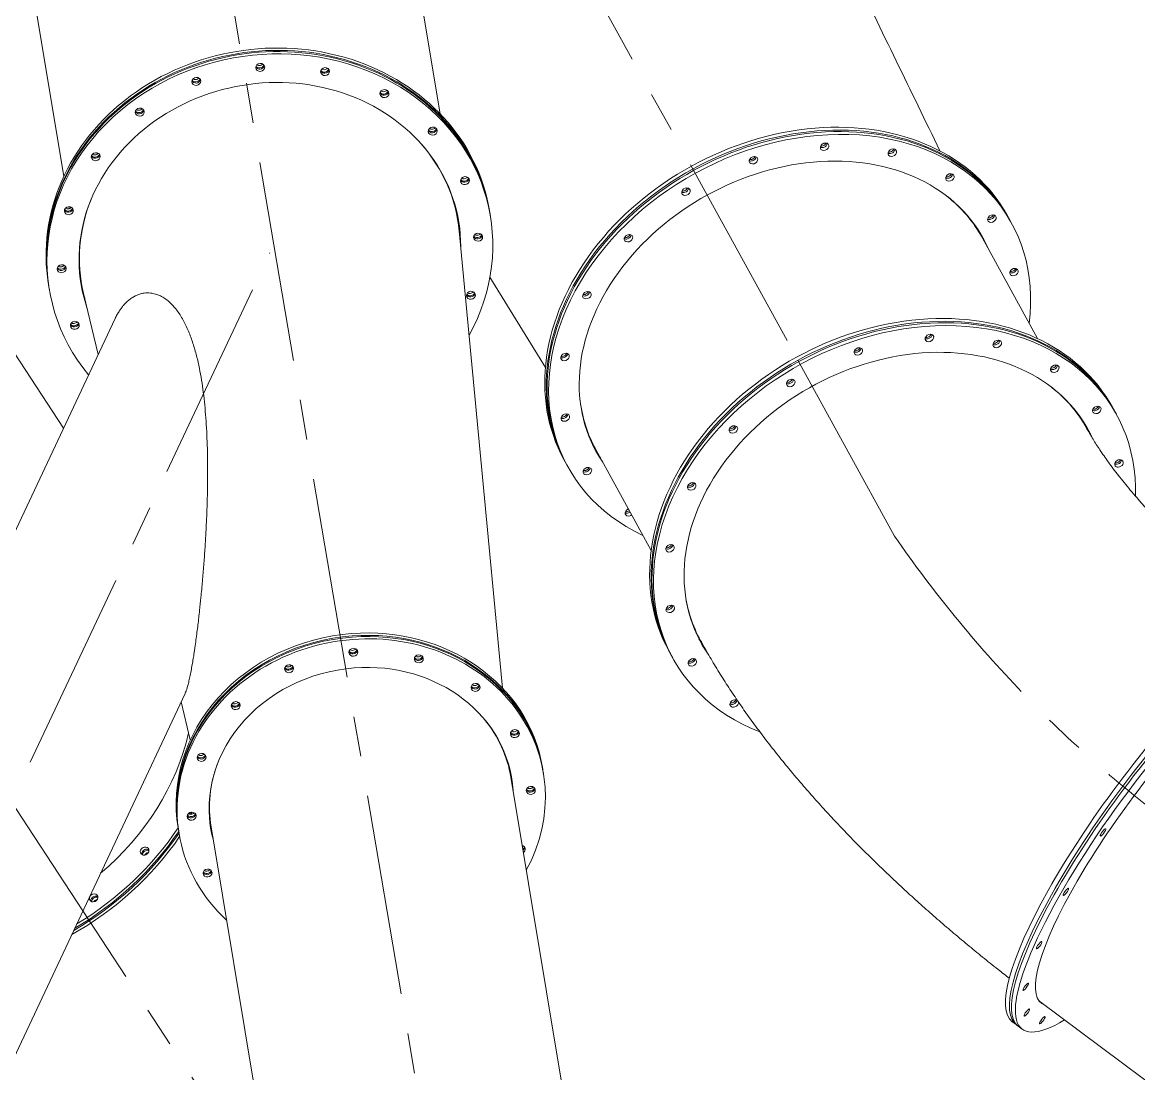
# Model space of a CAD drawing. Header units: inches. Extents: x -350577 to -266477, y -437959 to -377535.
# Drawn here: x -308940 to -307202, y -391383 to -389746 of the extents above; entities that cross this region are included whole.
import ezdxf

# ---------------------------------------------------------------- set-up
doc = ezdxf.new("R2010")
doc.units = ezdxf.units.IN
doc.header["$MEASUREMENT"] = 0
doc.linetypes.add('CENTER', pattern=[2, 1.25, -0.25, 0.25, -0.25])
doc.layers.add('CENTER       (itatec)', color=4, linetype='CENTER', lineweight=9)
doc.layers.add('ORGINAL (itatec)', color=3, linetype='Continuous', lineweight=9)

msp = doc.modelspace()

# ---------------------------------------------------------------- linework, layer by layer
at = {"layer": 'CENTER       (itatec)', "ltscale": 250}
for points in [[(-299529.3, -398923.5), (-299529.3, -397119.5, 0.237832), (-299867.8, -396448), (-307146.9, -390997.8, -0.081161), (-307581.7, -390545.9), (-307748.7, -390241.5), (-309962.5, -386224.2, 0.206383), (-310679.8, -385667.4), (-312381.5, -384966.5), (-313671.4, -384420.8), (-314320.2, -384184.7), (-315273.1, -383832.1, 0.089572), (-316057.1, -383693), (-318157.1, -383693)], [(-304979.7, -397738.8), (-304979.7, -396671.6, 0.173563), (-305126.8, -396260.4), (-307539.7, -393491.5, -0.071776), (-307615, -393374.9), (-308231, -392068.1), (-309404, -390275.3, -0.100144), (-309725.5, -389470), (-310519.6, -386675.4), (-310739.3, -385902.4, 0.252098), (-311567.9, -385049.3), (-313670.7, -384418.7)], [(-306429.3, -394816.5), (-306429.3, -394054, 0.167061), (-306577.4, -393623.1, 0.397737), (-306857.2, -393580.4), (-308163.3, -391922, -0.062572), (-308266.2, -391751.2), (-308870, -388198)], [(-309629.3, -393916.5), (-309629.3, -392712.9, -0.068109), (-309566.6, -392254.7), (-308554.2, -390105.2)]]:
    msp.add_lwpolyline(points, format="xyb", dxfattribs=at)
at = {"layer": 'ORGINAL (itatec)', "extrusion": (0, 1, 0)}
for p, q in [((-308875.1, -389986), (-309114.7, -388543.1)), ((-308289.1, -389888.7), (-308421.1, -389093.5)), ((-308866.7, -390036.2), (-308867.3, -390033.1)), ((-308262.4, -390049.3), (-308264.8, -390035.2)), ((-308211.8, -390042.7), (-308212.4, -390039.1)), ((-308210.9, -390048.2), (-308211.5, -390044.6)), ((-307403.2, -390052), (-307405.7, -390047.6)), ((-307399.6, -390058.7), (-307402, -390054.2)), ((-308259.5, -390065.5), (-308260.1, -390064.5)), ((-308192.1, -390782.5), (-308259.4, -390071)), ((-307359.2, -390238.3), (-307445.5, -390081.1)), ((-308848.4, -390146.6), (-308850.8, -390132.5)), ((-308125.3, -390283.4), (-308211.7, -390143.1)), ((-308898.4, -390156.7), (-308899, -390153.1)), ((-308897.5, -390162.2), (-308898.1, -390158.6)), ((-308821.5, -390263.3), (-308844.3, -390168.1)), ((-309667.7, -392062), (-308795.1, -390207.3)), ((-308875.5, -390378.1), (-308983, -390213.8)), ((-307239.9, -390349.7), (-307242.3, -390345.2)), ((-307236.2, -390356.3), (-307238.7, -390351.9)), ((-307285.8, -390372.1), (-307290.7, -390363.1)), ((-308048, -390409), (-308053.2, -390400.6)), ((-307960.6, -390568.3), (-308047, -390410.9)), ((-308094.1, -390431.1), (-308096.5, -390426.6)), ((-308090.4, -390437.8), (-308092.9, -390433.3)), ((-307887.3, -390701.9), (-307892.1, -390693.1)), ((-307930.7, -390728.8), (-307933.2, -390724.3)), ((-307927.1, -390735.4), (-307929.5, -390731)), ((-309353.7, -392209.8), (-308686.1, -390790.6)), ((-308678.1, -390863.2), (-308692.3, -390803.8)), ((-308178.8, -390922.2), (-308179.8, -390912.3)), ((-308129.9, -390905.5), (-308129.3, -390909.2)), ((-308129, -390911), (-308128.4, -390914.7)), ((-308077.9, -391530.3), (-308179, -390921.1)), ((-308645.4, -390999.6), (-308647.7, -390990)), ((-308544.5, -391607.8), (-308645.6, -390998.6)), ((-308697.1, -390999.7), (-308696.5, -391003.4)), ((-308696.2, -391005.2), (-308695.6, -391008.8)), ((-306329.6, -392037.7), (-307355.6, -391270)), ((-307392.3, -391306.2), (-307398.5, -391301.6)), ((-307382.9, -391313.2), (-307389.1, -391308.6))]:
    msp.add_line(p, q, dxfattribs=at)
at = {"layer": 'ORGINAL (itatec)', "extrusion": (0, 0, -1)}
for centre, major_axis, ratio, start_param, end_param in [((-308554.2, -390105.2), (-343.3, -57), 0.887218, -0.474639, 3.752794), ((-308555.7, -390096.1), (-343.3, -57), 0.887218, 0, 3.141593), ((-308554.8, -390101.6), (-343.3, -57), 0.887218, 0, 3.141593), ((-308555.1, -390099.7), (-343.3, -57), 0.887218, -0.002988, 3.144581), ((-308569.2, -389816.4), (6.91, 1.15), 0.887218, -4.612352, 1.670833), ((-308570.1, -389811), (-6.91, -1.15), 0.887218, -1.470759, -0.46197), ((-308570.1, -389811), (-6.91, -1.15), 0.887218, -2.679622, -1.470759), ((-308468.3, -389822.9), (6.91, 1.15), 0.887218, -4.612352, 1.670833), ((-308668.7, -389838.2), (6.91, 1.15), 0.887218, -4.612352, 1.670833), ((-308669.6, -389832.7), (-6.91, -1.15), 0.887218, -2.679622, -1.470759), ((-308469.2, -389817.5), (-6.91, -1.15), 0.887218, -1.470759, -0.46197), ((-308469.2, -389817.5), (-6.91, -1.15), 0.887218, -2.679622, -1.470759), ((-308669.6, -389832.7), (-6.91, -1.15), 0.887218, -1.470759, -0.46197), ((-308375.8, -389857.1), (6.91, 1.15), 0.887218, -4.612352, 1.670833), ((-308376.7, -389851.7), (-6.91, -1.15), 0.887218, -1.470759, -0.46197), ((-308376.7, -389851.7), (-6.91, -1.15), 0.887218, -2.679622, -1.470759), ((-307751.1, -390237.1), (-345.4, -189.5), 0.773697, 0, 3.141593), ((-308756.9, -389886), (6.91, 1.15), 0.887218, -4.612352, 1.670833), ((-308757.8, -389880.6), (-6.91, -1.15), 0.887218, -1.470759, -0.46197), ((-308757.8, -389880.6), (-6.91, -1.15), 0.887218, -2.679622, -1.470759), ((-307747.4, -390243.8), (-345.4, -189.5), 0.773697, 0, 3.141593), ((-308300.7, -389915.6), (6.91, 1.15), 0.887218, -4.612352, 1.670833), ((-308301.6, -389910.1), (-6.91, -1.15), 0.887218, -1.470759, -0.46197), ((-308301.6, -389910.1), (-6.91, -1.15), 0.887218, -2.679622, -1.470759), ((-307745, -390248.2), (-345.4, -189.5), 0.773697, -0.51446, 3.656053), ((-307748.7, -390241.5), (-345.4, -189.5), 0.773697, -0.004157, 3.145749), ((-307690.6, -389939.9), (6.14, 3.37), 0.773697, -4.470753649189528, 1.812431657990058), ((-307694.3, -389933.2), (-6.14, -3.37), 0.773697, -1.329161, -0.778043), ((-307694.3, -389933.2), (-6.14, -3.37), 0.773697, -2.363549, -1.329161), ((-308825.3, -389955.4), (6.91, 1.15), 0.887218, -4.612352, 1.670833), ((-308826.2, -389949.9), (-6.91, -1.15), 0.887218, -1.470759, -0.46197), ((-308826.2, -389949.9), (-6.91, -1.15), 0.887218, -2.679622, -1.470759), ((-307801.3, -389960.8), (6.14, 3.37), 0.773697, -4.47075364918952, 1.812431657990066), ((-307805, -389954.1), (-6.14, -3.37), 0.773697, -2.363549, -1.329161), ((-307585.2, -389949.1), (6.14, 3.37), 0.773697, -4.470753649189528, 1.812431657990058), ((-307588.9, -389942.5), (-6.14, -3.37), 0.773697, -1.329161, -0.778043), ((-307588.9, -389942.5), (-6.14, -3.37), 0.773697, -2.363549, -1.329161), ((-307805, -389954.1), (-6.14, -3.37), 0.773697, -1.329161, -0.778043), ((-308250.5, -389992.6), (6.91, 1.15), 0.887218, -4.612352, 1.670833), ((-308251.4, -389987.1), (-6.91, -1.15), 0.887218, -1.470759, -0.46197), ((-308251.4, -389987.1), (-6.91, -1.15), 0.887218, -2.679622, -1.470759), ((-307495.5, -389987.7), (6.14, 3.37), 0.773697, -4.470753649189528, 1.812431657990058), ((-307499.2, -389981), (-6.14, -3.37), 0.773697, -1.329161, -0.778043), ((-307499.2, -389981), (-6.14, -3.37), 0.773697, -2.363549, -1.329161), ((-307906.5, -390009.8), (6.14, 3.37), 0.773697, -4.47075364918952, 1.812431657990066), ((-307910.2, -390003.2), (-6.14, -3.37), 0.773697, -1.329161, -0.778043), ((-307910.2, -390003.2), (-6.14, -3.37), 0.773697, -2.363549, -1.329161), ((-307746.2, -390246), (300.8, 164.8), 0.773606, -0.316543, -0.000406), ((-309405.2, -390273.6), (365.7, 239.3), 0.853518, 0, 3.141593), ((-309401.8, -390278.8), (365.7, 239.3), 0.853518, 0, 3.141593), ((-308867.2, -390039.4), (6.91, 1.15), 0.887218, -4.612352, 1.670833), ((-308868.1, -390033.9), (-6.91, -1.15), 0.887218, -1.470759, -0.46197), ((-308868.1, -390033.9), (-6.91, -1.15), 0.887218, -2.679622, -1.470759), ((-307430.2, -390051.7), (6.14, 3.37), 0.773697, -4.470753649189528, 1.812431657990058), ((-307433.8, -390045), (-6.14, -3.37), 0.773697, -1.329161, -0.778043), ((-307433.8, -390045), (-6.14, -3.37), 0.773697, -2.363549, -1.329161), ((-308230, -390080.6), (6.91, 1.15), 0.887218, -4.612352, 1.670833), ((-308230.9, -390075.1), (-6.91, -1.15), 0.887218, -2.679622, -1.470759), ((-307995.9, -390082.2), (6.14, 3.37), 0.773697, -4.47075364918952, 1.812431657990066), ((-307999.5, -390075.6), (-6.14, -3.37), 0.773697, -2.363549, -1.329161), ((-307749.9, -390239.3), (300.8, 164.8), 0.773606, -0.058479, 0.01392), ((-307749.9, -390239.3), (300.8, 164.8), 0.773606, -0.058479, 0.01392), ((-308230.9, -390075.1), (-6.91, -1.15), 0.887218, -1.470759, -0.46197), ((-307999.5, -390075.6), (-6.14, -3.37), 0.773697, -1.329161, -0.778043), ((-308878.4, -390129.8), (6.91, 1.15), 0.887218, -4.612352, 1.670833), ((-308879.3, -390124.3), (-6.91, -1.15), 0.887218, -1.470759, -0.46197), ((-308879.3, -390124.3), (-6.91, -1.15), 0.887218, -2.679622, -1.470759), ((-307395.7, -390135), (6.14, 3.37), 0.773697, -4.470753649189528, 1.812431657990058), ((-307399.3, -390128.3), (-6.14, -3.37), 0.773697, -2.363549, -1.329161), ((-307399.3, -390128.3), (-6.14, -3.37), 0.773697, -1.329161, -0.778043), ((-308241.2, -390171.1), (6.91, 1.15), 0.887218, -4.612352, 1.670833), ((-308060.7, -390170.9), (6.14, 3.37), 0.773697, -4.470753649189524, 1.812431657990062), ((-308064.4, -390164.2), (-6.14, -3.37), 0.773697, -2.363549, -1.329161), ((-307587.8, -390534.8), (-345.4, -189.5), 0.773697, 0, 3.141593), ((-308242.1, -390165.6), (-6.91, -1.15), 0.887218, -1.470759, -0.46197), ((-308242.1, -390165.6), (-6.91, -1.15), 0.887218, -2.679622, -1.470759), ((-308064.4, -390164.2), (-6.14, -3.37), 0.773697, -1.329161, -0.778043), ((-307584.1, -390541.4), (-345.4, -189.5), 0.773697, 0, 3.141593), ((-308857.9, -390217.8), (6.91, 1.15), 0.887218, -4.612352, 1.670833), ((-308858.8, -390212.4), (-6.91, -1.15), 0.887218, -1.470759, -0.46197), ((-308858.8, -390212.4), (-6.91, -1.15), 0.887218, -2.679622, -1.470759), ((-307585.3, -390539.2), (-345.4, -189.5), 0.773697, -0.004157, 3.145749), ((-307581.7, -390545.9), (-345.4, -189.5), 0.773697, -0.575925, 3.567699), ((-307527.3, -390237.5), (6.14, 3.37), 0.773697, -4.470753649189528, 1.812431657990058), ((-307530.9, -390230.9), (-6.14, -3.37), 0.773697, -2.363549, -1.329161), ((-307638, -390258.5), (6.14, 3.37), 0.773697, -4.470753649189528, 1.812431657990058), ((-307530.9, -390230.9), (-6.14, -3.37), 0.773697, -1.329161, -0.778043), ((-307421.9, -390246.8), (6.14, 3.37), 0.773697, -4.470753649189528, 1.812431657990058), ((-307425.6, -390240.1), (-6.14, -3.37), 0.773697, -1.329161, -0.778043), ((-307425.6, -390240.1), (-6.14, -3.37), 0.773697, -2.363549, -1.329161), ((-308094.6, -390267.1), (6.14, 3.37), 0.773697, -4.470753649189524, 1.812431657990062), ((-308098.3, -390260.4), (-6.14, -3.37), 0.773697, -1.329161, -0.778043), ((-308098.3, -390260.4), (-6.14, -3.37), 0.773697, -2.363549, -1.329161), ((-307641.6, -390251.8), (-6.14, -3.37), 0.773697, -1.329161, -0.778043), ((-307641.6, -390251.8), (-6.14, -3.37), 0.773697, -2.363549, -1.329161), ((-307332.2, -390285.3), (6.14, 3.37), 0.773697, -4.470753649189528, 1.812431657990058), ((-307335.8, -390278.7), (-6.14, -3.37), 0.773697, -1.329161, -0.778043), ((-307335.8, -390278.7), (-6.14, -3.37), 0.773697, -2.363549, -1.329161), ((-307743.2, -390307.5), (6.14, 3.37), 0.773697, -4.470753649189528, 1.812431657990058), ((-307746.8, -390300.8), (-6.14, -3.37), 0.773697, -2.363549, -1.329161), ((-307746.8, -390300.8), (-6.14, -3.37), 0.773697, -1.329161, -0.778043), ((-307582.9, -390543.7), (300.8, 164.8), 0.773606, -0.316543, -0.00051), ((-307746.2, -390246), (-300.8, -164.8), 0.773606, -0.000406, 0.297793), ((-308094.3, -390361.4), (6.14, 3.37), 0.773697, -4.470753649189524, 1.812431657990062), ((-308098, -390354.8), (-6.14, -3.37), 0.773697, -2.363549, -1.329161), ((-307266.8, -390349.4), (6.14, 3.37), 0.773697, -4.470753649189528, 1.812431657990058), ((-307270.5, -390342.7), (-6.14, -3.37), 0.773697, -1.329161, -0.778043), ((-307270.5, -390342.7), (-6.14, -3.37), 0.773697, -2.363549, -1.329161), ((-308098, -390354.8), (-6.14, -3.37), 0.773697, -1.329161, -0.778043), ((-307832.5, -390379.9), (6.14, 3.37), 0.773697, -4.47075364918952, 1.812431657990066), ((-307586.5, -390537), (300.8, 164.8), 0.773606, -0.058479, 0.01392), ((-307749.9, -390239.3), (-300.8, -164.8), 0.773606, -0.014733, 0.056302), ((-307749.9, -390239.3), (-300.8, -164.8), 0.773606, -0.014733, 0.056302), ((-307836.2, -390373.2), (-6.14, -3.37), 0.773697, -1.329161, -0.778043), ((-307836.2, -390373.2), (-6.14, -3.37), 0.773697, -2.363549, -1.329161), ((-308059.8, -390444.7), (6.14, 3.37), 0.773697, -4.470753649189524, 1.812431657990062), ((-308063.5, -390438.1), (-6.14, -3.37), 0.773697, -2.363549, -1.329161), ((-307232.3, -390432.7), (6.14, 3.37), 0.773697, -4.470753649189512, 1.812431657990074), ((-307236, -390426), (-6.14, -3.37), 0.773697, -1.329161, -0.778043), ((-307236, -390426), (-6.14, -3.37), 0.773697, -2.363549, -1.329161), ((-308063.5, -390438.1), (-6.14, -3.37), 0.773697, -1.329161, -0.778043), ((-307897.4, -390468.5), (6.14, 3.37), 0.773697, -4.47075364918952, 1.812431657990066), ((-307901, -390461.9), (-6.14, -3.37), 0.773697, -1.329161, -0.778043), ((-307901, -390461.9), (-6.14, -3.37), 0.773697, -2.363549, -1.329161), ((-307994.5, -390508.8), (-6.14, -3.37), 0.773697, -1.329161, 1.7243), ((-307998.2, -390502.1), (-6.14, -3.37), 0.773697, -1.329161, -0.778043), ((-307998.2, -390502.1), (-6.14, -3.37), 0.773697, -1.7243, -1.329161), ((-307994.5, -390508.8), (-6.14, -3.37), 0.773697, -1.7243, -1.329161), ((-307931.3, -390564.8), (6.14, 3.37), 0.773697, -4.47075364918952, 1.812431657990066), ((-307934.9, -390558.1), (-6.14, -3.37), 0.773697, -1.329161, -0.778043), ((-307934.9, -390558.1), (-6.14, -3.37), 0.773697, -2.363549, -1.329161), ((-307582.9, -390543.7), (-300.8, -164.8), 0.773606, -0.000338, 0.297793), ((-307162.4, -390986.1), (-236, -315.5), 0.227353, 0, 3.141593), ((-307931, -390659.1), (6.14, 3.37), 0.773697, -4.470753649189517, 1.812431657990069), ((-307934.6, -390652.4), (-6.14, -3.37), 0.773697, -1.329161, -0.778043), ((-307934.6, -390652.4), (-6.14, -3.37), 0.773697, -2.363549, -1.329161), ((-307146.9, -390997.8), (-236, -315.5), 0.227353, -0.51446, 3.656053), ((-307156.2, -390990.8), (-236, -315.5), 0.227353, -0.021744, 3.163337), ((-307153.1, -390993.1), (-236, -315.5), 0.227353, 0, 3.141593), ((-307586.5, -390537), (-300.8, -164.8), 0.773606, -0.014733, 0.056302), ((-308424.2, -390726.6), (6.91, 1.15), 0.887218, -4.612352, 1.670833), ((-308425.1, -390721.2), (-6.91, -1.15), 0.887218, -1.470759, -0.46197), ((-308425.1, -390721.2), (-6.91, -1.15), 0.887218, -2.679622, -1.470759), ((-308322.3, -390736.9), (6.91, 1.15), 0.887218, -4.612352, 1.670833), ((-308323.2, -390731.4), (-6.91, -1.15), 0.887218, -1.470759, -0.46197), ((-308323.2, -390731.4), (-6.91, -1.15), 0.887218, -2.679622, -1.470759), ((-307896.5, -390742.4), (6.14, 3.37), 0.773697, -4.470753649189517, 1.812431657990069), ((-307900.1, -390735.7), (-6.14, -3.37), 0.773697, -2.363549, -1.329161), ((-308412, -390961.7), (-234.3, -38.9), 0.887218, -0.091799, 1.670833), ((-308524.3, -390752.2), (6.91, 1.15), 0.887218, -4.612352, 1.670833), ((-308525.2, -390746.7), (-6.91, -1.15), 0.887218, -1.470759, -0.46197), ((-308525.2, -390746.7), (-6.91, -1.15), 0.887218, -2.679622, -1.470759), ((-308412, -390961.7), (234.3, 38.9), 0.887218, -1.470759, 0.091799), ((-307900.1, -390735.7), (-6.14, -3.37), 0.773697, -1.329161, -0.778043), ((-308234, -390781.3), (6.91, 1.15), 0.887218, -4.612352, 1.670833), ((-308234.9, -390775.9), (-6.91, -1.15), 0.887218, -1.470759, -0.46197), ((-308234.9, -390775.9), (-6.91, -1.15), 0.887218, -2.679622, -1.470759), ((-308607.3, -390809.7), (6.91, 1.15), 0.887218, -4.612352, 1.670833), ((-308608.2, -390804.2), (-6.91, -1.15), 0.887218, -1.470759, -0.46197), ((-308608.2, -390804.2), (-6.91, -1.15), 0.887218, -2.679622, -1.470759), ((-307831.2, -390806.4), (-6.14, -3.37), 0.773697, -1.329161, 2.761064), ((-307834.8, -390799.8), (-6.14, -3.37), 0.773697, -1.329161, -0.778043), ((-307834.8, -390799.8), (-6.14, -3.37), 0.773697, -2.363549, -1.329161), ((-307831.2, -390806.4), (6.14, 3.37), 0.773697, 0.229612, 1.812432), ((-308412.3, -390959.8), (233.3, 38.7), 0.887218, -0.472613, 0), ((-309042.9, -390827.2), (-323.8, -211.9), 0.853518, -2.415586, -1.713722), ((-308172.8, -390853.3), (6.91, 1.15), 0.887218, -4.612352, 1.670833), ((-308173.7, -390847.8), (-6.91, -1.15), 0.887218, -1.470759, -0.46197), ((-308173.7, -390847.8), (-6.91, -1.15), 0.887218, -2.679622, -1.470759), ((-308660.5, -390890.3), (6.91, 1.15), 0.887218, -4.612352, 1.670833), ((-308661.4, -390884.8), (-6.91, -1.15), 0.887218, -1.470759, -0.46197), ((-308661.4, -390884.8), (-6.91, -1.15), 0.887218, -2.679622, -1.470759), ((-308413.2, -390954.5), (233.3, 38.7), 0.887218, -0.103039, 0.012983), ((-308412.3, -390959.8), (-233.3, -38.7), 0.887218, 0, 0.472613), ((-308413.5, -390952.6), (234.3, 38.9), 0.887218, 0.021896, 0.091799), ((-308412.9, -390956.3), (234.3, 38.9), 0.887218, 0.013137, 0.091799), ((-308412.6, -390958.1), (234.3, 38.9), 0.887218, 0.008758, 0.091799), ((-308148, -390941.7), (6.91, 1.15), 0.887218, -4.612352, 1.670833), ((-308148.9, -390936.3), (-6.91, -1.15), 0.887218, -1.470759, -0.46197), ((-308148.9, -390936.3), (-6.91, -1.15), 0.887218, -2.679622, -1.470759), ((-308676, -390981.8), (6.91, 1.15), 0.887218, -4.612352, 1.670833), ((-308676.9, -390976.3), (-6.91, -1.15), 0.887218, -1.470759, -0.46197), ((-309040.7, -390830.7), (-365.7, -239.3), 0.853518, -2.109537, -2.101579), ((-308676.9, -390976.3), (-6.91, -1.15), 0.887218, -2.679622, -1.470759), ((-308413.2, -390954.5), (-233.3, -38.7), 0.887218, -0.012983, 0.103039), ((-308413.5, -390952.6), (-234.3, -38.9), 0.887218, -0.091799, -0.021896), ((-308412.9, -390956.3), (-234.3, -38.9), 0.887218, -0.091799, -0.013137), ((-308412.6, -390958.1), (-234.3, -38.9), 0.887218, -0.091799, -0.008758), ((-307266.5, -391000), (4.19, 5.6), 0.227353, -2.387971, -1.134065), ((-309037.2, -390835.9), (-365.7, -239.3), 0.853518, -2.018746, -1.49127), ((-309040.7, -390830.7), (-365.7, -239.3), 0.853518, -2.027142, -1.512541), ((-307257.1, -391007), (4.19, 5.6), 0.227353, -4.597171605659655, 1.686013701519931), ((-308749.3, -391036), (-5.86, -3.83), 0.853518, -4.511329734452905, 1.771855572726682), ((-308163.5, -391033.2), (6.91, 1.15), 0.887218, -1.124104, 1.124104), ((-308164.4, -391027.8), (-6.91, -1.15), 0.887218, -2.679622, -2.017489), ((-308745.9, -391041.2), (5.86, 3.83), 0.853518, -2.590902, -1.369737), ((-308745.9, -391041.2), (5.86, 3.83), 0.853518, -1.369737, -0.55069), ((-308651.2, -391070.2), (6.91, 1.15), 0.887218, -4.612352, 1.670833), ((-308652.1, -391064.8), (-6.91, -1.15), 0.887218, -1.470759, -0.46197), ((-308652.1, -391064.8), (-6.91, -1.15), 0.887218, -2.679622, -1.470759), ((-308828.5, -391108.9), (-5.86, -3.83), 0.853518, -4.511329734452897, 1.771855572726689), ((-307315, -391099.7), (4.19, 5.6), 0.227353, -4.597171605659655, 1.686013701519931), ((-308825.1, -391114.1), (5.86, 3.83), 0.853518, -2.590902, -1.369737), ((-308825.1, -391114.1), (5.86, 3.83), 0.853518, -1.369737, -0.55069), ((-307356.5, -391182.5), (4.19, 5.6), 0.227353, -4.597171605659655, 1.686013701519931), ((-307377.4, -391247.2), (4.19, 5.6), 0.227353, -4.597171605659655, 1.686013701519931), ((-307150, -390995.4), (-205.6, -274.6), 0.227294, -0.000083, 0.030908), ((-307375.7, -391287.4), (4.19, 5.6), 0.227353, -4.597171605659655, 1.686013701519931), ((-307351.7, -391299.4), (4.19, 5.6), 0.227353, -4.597171605659655, 1.686013701519931)]:
    msp.add_ellipse(centre, major_axis=major_axis, ratio=ratio, start_param=start_param, end_param=end_param, dxfattribs=at)
at = {"layer": 'ORGINAL (itatec)'}
for centre, major_axis, ratio, start_param, end_param in [((-308569.8, -389812.8), (-6.91, -1.15), 0.887218, 0.301698, 1.470759), ((-308570.7, -389807.3), (6.91, 1.15), 0.887218, -2.304269, -1.670833), ((-308570.7, -389807.3), (6.91, 1.15), 0.887218, -1.670833, -0.837324), ((-308569.8, -389812.8), (6.91, 1.15), 0.887218, -1.670833, -0.301698), ((-308554.2, -390105.2), (294, 48.8), 0.887218, -0.149348, 3.290941), ((-308670.2, -389829), (6.91, 1.15), 0.887218, -2.304269, -1.670833), ((-308670.2, -389829), (6.91, 1.15), 0.887218, -1.670833, -0.837324), ((-308468.9, -389819.3), (-6.91, -1.15), 0.887218, 0.301698, 1.470759), ((-308469.8, -389813.8), (6.91, 1.15), 0.887218, -2.304269, -1.670833), ((-308469.8, -389813.8), (6.91, 1.15), 0.887218, -1.670833, -0.837324), ((-308468.9, -389819.3), (6.91, 1.15), 0.887218, -1.670833, -0.301698), ((-308669.3, -389834.5), (-6.91, -1.15), 0.887218, 0.301698, 1.470759), ((-308669.3, -389834.5), (6.91, 1.15), 0.887218, -1.670833, -0.301698), ((-308377.3, -389848), (6.91, 1.15), 0.887218, -1.670833, -0.837324), ((-308376.4, -389853.5), (-6.91, -1.15), 0.887218, 0.301698, 1.470759), ((-308377.3, -389848), (6.91, 1.15), 0.887218, -2.304269, -1.670833), ((-308376.4, -389853.5), (6.91, 1.15), 0.887218, -1.670833, -0.301698), ((-308757.5, -389882.4), (-6.91, -1.15), 0.887218, 0.301698, 1.470759), ((-308758.4, -389876.9), (6.91, 1.15), 0.887218, -2.304269, -1.670833), ((-308758.4, -389876.9), (6.91, 1.15), 0.887218, -1.670833, -0.837324), ((-308757.5, -389882.4), (6.91, 1.15), 0.887218, -1.670833, -0.301698), ((-308301.3, -389911.9), (-6.91, -1.15), 0.887218, 0.301698, 1.470759), ((-308302.2, -389906.5), (6.91, 1.15), 0.887218, -2.304269, -1.670833), ((-308302.2, -389906.5), (6.91, 1.15), 0.887218, -1.670833, -0.837324), ((-308301.3, -389911.9), (6.91, 1.15), 0.887218, -1.670833, -0.301698), ((-308554.5, -390103.4), (293, 48.6), 0.887218, -0.062258, 0.498466), ((-307693.1, -389935.4), (6.14, 3.37), 0.773697, -1.812432, -0.486941), ((-308825.9, -389951.7), (-6.91, -1.15), 0.887218, 0.301698, 1.470759), ((-308826.8, -389946.3), (6.91, 1.15), 0.887218, -2.304269, -1.670833), ((-308826.8, -389946.3), (6.91, 1.15), 0.887218, -1.670833, -0.837324), ((-308825.9, -389951.7), (6.91, 1.15), 0.887218, -1.670833, -0.301698), ((-307745, -390248.2), (301.6, 165.5), 0.773697, -0.076268, 3.217861), ((-307803.8, -389956.3), (6.14, 3.37), 0.773697, -1.812432, -0.486941), ((-307693.1, -389935.4), (6.14, 3.37), 0.773697, -2.654652, -1.812432), ((-307587.7, -389944.7), (6.14, 3.37), 0.773697, -2.654652, -1.812432), ((-307587.7, -389944.7), (6.14, 3.37), 0.773697, -1.812432, -0.486941), ((-307803.8, -389956.3), (6.14, 3.37), 0.773697, -2.654652, -1.812432), ((-308252, -389983.5), (6.91, 1.15), 0.887218, -2.304269, -1.670833), ((-308252, -389983.5), (6.91, 1.15), 0.887218, -1.670833, -0.837324), ((-308251.1, -389988.9), (6.91, 1.15), 0.887218, -1.670833, -0.301698), ((-307497.9, -389983.2), (6.14, 3.37), 0.773697, -2.654652, -1.812432), ((-307497.9, -389983.2), (6.14, 3.37), 0.773697, -1.812432, -0.486941), ((-308251.1, -389988.9), (-6.91, -1.15), 0.887218, 0.301698, 1.470759), ((-307909, -390005.4), (6.14, 3.37), 0.773697, -1.812432, -0.486941), ((-308554.5, -390103.4), (-293, -48.6), 0.887218, -0.498466, 0.062258), ((-308555.4, -390097.9), (293, 48.6), 0.887218, -0.010505, 0.10659), ((-307909, -390005.4), (6.14, 3.37), 0.773697, -2.654652, -1.812432), ((-308867.8, -390035.7), (-6.91, -1.15), 0.887218, 0.301698, 1.470759), ((-308868.7, -390030.3), (6.91, 1.15), 0.887218, -2.304269, -1.670833), ((-308868.7, -390030.3), (6.91, 1.15), 0.887218, -1.670833, -0.837324), ((-308867.8, -390035.7), (6.91, 1.15), 0.887218, -1.670833, -0.301698), ((-308555.7, -390096.1), (294, 48.8), 0.887218, -0.119162, -0.01745), ((-308555.1, -390099.7), (294, 48.8), 0.887218, -0.132801, -0.01047), ((-308554.8, -390101.6), (294, 48.8), 0.887218, -0.138715, -0.00698), ((-307432.6, -390047.3), (6.14, 3.37), 0.773697, -2.654652, -1.812432), ((-307432.6, -390047.3), (6.14, 3.37), 0.773697, -1.812432, -0.486941), ((-308231.5, -390071.5), (6.91, 1.15), 0.887218, -2.304269, -1.670833), ((-308231.5, -390071.5), (6.91, 1.15), 0.887218, -1.670833, -0.837324), ((-308230.6, -390077), (6.91, 1.15), 0.887218, -1.670833, -0.301698), ((-307998.3, -390077.8), (6.14, 3.37), 0.773697, -1.812432, -0.486941), ((-307751.1, -390237.1), (301.6, 165.5), 0.773697, -0.076268, -0.023807), ((-308230.6, -390077), (-6.91, -1.15), 0.887218, 0.301698, 1.470759), ((-307998.3, -390077.8), (6.14, 3.37), 0.773697, -2.654652, -1.812432), ((-307748.7, -390241.5), (301.6, 165.5), 0.773697, -0.076268, -0.014283), ((-307747.4, -390243.8), (301.6, 165.5), 0.773697, -0.076268, -0.009522), ((-308879, -390126.2), (-6.91, -1.15), 0.887218, 0.301698, 1.470759), ((-308880, -390120.7), (6.91, 1.15), 0.887218, -2.304269, -1.670833), ((-308880, -390120.7), (6.91, 1.15), 0.887218, -1.670833, -0.837324), ((-308879, -390126.2), (6.91, 1.15), 0.887218, -1.670833, -0.301698), ((-308555.4, -390097.9), (-293, -48.6), 0.887218, -0.10659, 0.010505), ((-307398.1, -390130.5), (6.14, 3.37), 0.773697, -1.812432, -0.486941), ((-307398.1, -390130.5), (6.14, 3.37), 0.773697, -2.654652, -1.812432), ((-308555.7, -390096.1), (-294, -48.8), 0.887218, 0.01745, 0.119162), ((-308555.1, -390099.7), (-294, -48.8), 0.887218, 0.01047, 0.132801), ((-308554.8, -390101.6), (-294, -48.8), 0.887218, 0.00698, 0.138715), ((-308241.8, -390167.4), (-6.91, -1.15), 0.887218, 0.301698, 1.470759), ((-308242.7, -390162), (6.91, 1.15), 0.887218, -2.304269, -1.670833), ((-308242.7, -390162), (6.91, 1.15), 0.887218, -1.670833, -0.837324), ((-308241.8, -390167.4), (6.91, 1.15), 0.887218, -1.670833, -0.301698), ((-308063.1, -390166.4), (6.14, 3.37), 0.773697, -2.654652, -1.812432), ((-308063.1, -390166.4), (6.14, 3.37), 0.773697, -1.812432, -0.486941), ((-308858.5, -390214.2), (-6.91, -1.15), 0.887218, 0.301698, 1.470759), ((-308859.4, -390208.7), (6.91, 1.15), 0.887218, -2.304269, -1.670833), ((-308859.4, -390208.7), (6.91, 1.15), 0.887218, -1.670833, -0.837324), ((-308858.5, -390214.2), (6.91, 1.15), 0.887218, -1.670833, -0.301698), ((-307529.7, -390233.1), (6.14, 3.37), 0.773697, -1.812432, -0.486941), ((-307581.7, -390545.9), (301.6, 165.5), 0.773697, -0.057482, 3.229296), ((-307529.7, -390233.1), (6.14, 3.37), 0.773697, -2.654652, -1.812432), ((-307424.3, -390242.4), (6.14, 3.37), 0.773697, -2.654652, -1.812432), ((-307424.3, -390242.4), (6.14, 3.37), 0.773697, -1.812432, -0.486941), ((-308097.1, -390262.6), (6.14, 3.37), 0.773697, -2.654652, -1.812432), ((-308097.1, -390262.6), (6.14, 3.37), 0.773697, -1.812432, -0.486941), ((-307640.4, -390254), (6.14, 3.37), 0.773697, -2.654652, -1.812432), ((-307640.4, -390254), (6.14, 3.37), 0.773697, -1.812432, -0.486941), ((-307334.6, -390280.9), (6.14, 3.37), 0.773697, -2.654652, -1.812432), ((-307334.6, -390280.9), (6.14, 3.37), 0.773697, -1.812432, -0.486941), ((-307745.6, -390303.1), (6.14, 3.37), 0.773697, -1.812432, -0.486941), ((-307745.6, -390303.1), (6.14, 3.37), 0.773697, -2.654652, -1.812432), ((-308096.8, -390357), (6.14, 3.37), 0.773697, -1.812432, -0.486941), ((-307269.3, -390344.9), (6.14, 3.37), 0.773697, -2.654652, -1.812432), ((-307269.3, -390344.9), (6.14, 3.37), 0.773697, -1.812432, -0.486941), ((-308096.8, -390357), (6.14, 3.37), 0.773697, -2.654652, -1.812432), ((-307835, -390375.5), (6.14, 3.37), 0.773697, -2.654652, -1.812432), ((-307835, -390375.5), (6.14, 3.37), 0.773697, -1.812432, -0.486941), ((-307587.8, -390534.8), (301.6, 165.5), 0.773697, -0.071784, -0.023807), ((-307585.3, -390539.2), (301.6, 165.5), 0.773697, -0.067045, -0.014283), ((-307584.1, -390541.4), (301.6, 165.5), 0.773697, -0.064174, -0.009522), ((-307751.1, -390237.1), (-301.6, -165.5), 0.773697, 0.023807, 0.076268), ((-307748.7, -390241.5), (-301.6, -165.5), 0.773697, 0.014283, 0.076268), ((-307747.4, -390243.8), (-301.6, -165.5), 0.773697, 0.009522, 0.076268), ((-308062.3, -390440.3), (6.14, 3.37), 0.773697, -1.812432, -0.486941), ((-307234.8, -390428.2), (6.14, 3.37), 0.773697, -2.654652, -1.812432), ((-307234.8, -390428.2), (6.14, 3.37), 0.773697, -1.812432, -0.486941), ((-308062.3, -390440.3), (6.14, 3.37), 0.773697, -2.654652, -1.812432), ((-307899.8, -390464.1), (6.14, 3.37), 0.773697, -2.654652, -1.812432), ((-307899.8, -390464.1), (6.14, 3.37), 0.773697, -1.812432, -0.486941), ((-307996.9, -390504.3), (6.14, 3.37), 0.773697, -2.654652, -1.812432), ((-307996.9, -390504.3), (6.14, 3.37), 0.773697, -1.812432, -1.417293), ((-307933.7, -390560.3), (6.14, 3.37), 0.773697, -1.812432, -0.486941), ((-307933.7, -390560.3), (6.14, 3.37), 0.773697, -2.654652, -1.812432), ((-307933.4, -390654.7), (6.14, 3.37), 0.773697, -2.654652, -1.812432), ((-307933.4, -390654.7), (6.14, 3.37), 0.773697, -1.812432, -0.486941), ((-308413.5, -390952.6), (283.6, 47.1), 0.887218, 0, 1.470759), ((-308413.5, -390952.6), (-283.6, -47.1), 0.887218, -1.670833, 0), ((-308412.9, -390956.3), (-283.6, -47.1), 0.887218, -1.670833, 0.003617), ((-308412.6, -390958.1), (-283.6, -47.1), 0.887218, -1.670833, 0), ((-308412.9, -390956.3), (283.6, 47.1), 0.887218, -0.003617, 1.470759), ((-308412.6, -390958.1), (283.6, 47.1), 0.887218, 0, 1.470759), ((-308412, -390961.7), (283.6, 47.1), 0.887218, -0.604813, 1.470759), ((-307146.9, -390997.8), (206.1, 275.4), 0.227353, -0.076269, 3.217861), ((-308412, -390961.7), (-283.6, -47.1), 0.887218, -1.670833, 0.604813), ((-308425.7, -390717.5), (6.91, 1.15), 0.887218, -1.670833, -0.837324), ((-307587.8, -390534.8), (-301.6, -165.5), 0.773697, 0.023807, 0.078367), ((-307585.3, -390539.2), (-301.6, -165.5), 0.773697, 0.014283, 0.081157), ((-307584.1, -390541.4), (-301.6, -165.5), 0.773697, 0.009522, 0.083022), ((-308424.8, -390723), (-6.91, -1.15), 0.887218, 0.301698, 1.470759), ((-308425.7, -390717.5), (6.91, 1.15), 0.887218, -2.304269, -1.670833), ((-308424.8, -390723), (6.91, 1.15), 0.887218, -1.670833, -0.301698), ((-308322.9, -390733.2), (-6.91, -1.15), 0.887218, 0.301698, 1.470759), ((-308323.8, -390727.8), (6.91, 1.15), 0.887218, -2.304269, -1.670833), ((-308323.8, -390727.8), (6.91, 1.15), 0.887218, -1.670833, -0.837324), ((-308322.9, -390733.2), (6.91, 1.15), 0.887218, -1.670833, -0.301698), ((-307898.9, -390737.9), (6.14, 3.37), 0.773697, -1.812432, -0.486941), ((-308524.9, -390748.5), (-6.91, -1.15), 0.887218, 0.301698, 1.470759), ((-308525.8, -390743.1), (6.91, 1.15), 0.887218, -2.304269, -1.670833), ((-308525.8, -390743.1), (6.91, 1.15), 0.887218, -1.670833, -0.837324), ((-308524.9, -390748.5), (6.91, 1.15), 0.887218, -1.670833, -0.301698), ((-307898.9, -390737.9), (6.14, 3.37), 0.773697, -2.654652, -1.812432), ((-308234.6, -390777.7), (-6.91, -1.15), 0.887218, 0.301698, 1.470759), ((-308235.5, -390772.2), (6.91, 1.15), 0.887218, -2.304269, -1.670833), ((-308235.5, -390772.2), (6.91, 1.15), 0.887218, -1.670833, -0.837324), ((-308234.6, -390777.7), (6.91, 1.15), 0.887218, -1.670833, -0.301698), ((-308608.8, -390800.6), (6.91, 1.15), 0.887218, -2.304269, -1.670833), ((-308608.8, -390800.6), (6.91, 1.15), 0.887218, -1.670833, -0.837324), ((-308607.9, -390806), (6.91, 1.15), 0.887218, -1.670833, -0.301698), ((-307833.6, -390802), (6.14, 3.37), 0.773697, -2.654652, -1.812432), ((-307833.6, -390802), (6.14, 3.37), 0.773697, -1.812432, -0.486941), ((-308607.9, -390806), (-6.91, -1.15), 0.887218, 0.301698, 1.470759), ((-308173.4, -390849.6), (-6.91, -1.15), 0.887218, 0.301698, 1.470759), ((-308174.3, -390844.2), (6.91, 1.15), 0.887218, -2.304269, -1.670833), ((-308174.3, -390844.2), (6.91, 1.15), 0.887218, -1.670833, -0.837324), ((-308173.4, -390849.6), (6.91, 1.15), 0.887218, -1.670833, -0.301698), ((-308661.1, -390886.6), (-6.91, -1.15), 0.887218, 0.301698, 1.470759), ((-308662.1, -390881.2), (6.91, 1.15), 0.887218, -2.304269, -1.670833), ((-308662.1, -390881.2), (6.91, 1.15), 0.887218, -1.670833, -0.837324), ((-308661.1, -390886.6), (6.91, 1.15), 0.887218, -1.670833, -0.301698), ((-308148.6, -390938.1), (-6.91, -1.15), 0.887218, 0.301698, 1.470759), ((-308149.6, -390932.6), (6.91, 1.15), 0.887218, -2.304269, -1.670833), ((-308149.6, -390932.6), (6.91, 1.15), 0.887218, -1.670833, -0.837324), ((-308148.6, -390938.1), (6.91, 1.15), 0.887218, -1.670833, -0.301698), ((-308676.6, -390978.1), (-6.91, -1.15), 0.887218, 0.301698, 1.470759), ((-308677.5, -390972.7), (6.91, 1.15), 0.887218, -2.304269, -1.670833), ((-309039.5, -390832.4), (365.7, 239.3), 0.853518, -1.035716, -1.02655), ((-308677.5, -390972.7), (6.91, 1.15), 0.887218, -1.670833, -0.837324), ((-308676.6, -390978.1), (6.91, 1.15), 0.887218, -1.670833, -0.301698), ((-309039.5, -390832.4), (365.7, 239.3), 0.853518, -1.636203, -1.117316), ((-309042.9, -390827.2), (365.7, 239.3), 0.853518, -1.614557, -1.108694), ((-308747, -391039.5), (-5.86, -3.83), 0.853518, -1.771856, -0.356344), ((-308747, -391039.5), (5.86, 3.83), 0.853518, 0.356344, 1.369737), ((-308165, -391024.1), (6.91, 1.15), 0.887218, -1.124104, -0.837324), ((-308164.1, -391029.6), (6.91, 1.15), 0.887218, -1.124104, -0.301698), ((-308743.6, -391044.7), (-5.86, -3.83), 0.853518, -1.771856, -1.059531), ((-308743.6, -391044.7), (-5.86, -3.83), 0.853518, -2.082061, -1.771856), ((-308652.7, -391061.1), (6.91, 1.15), 0.887218, -2.304269, -1.670833), ((-308652.7, -391061.1), (6.91, 1.15), 0.887218, -1.670833, -0.837324), ((-308651.8, -391066.6), (6.91, 1.15), 0.887218, -1.670833, -0.301698), ((-308651.8, -391066.6), (-6.91, -1.15), 0.887218, 0.301698, 1.470759), ((-308826.2, -391112.4), (-5.86, -3.83), 0.853518, -1.771856, -0.356344), ((-308822.8, -391117.6), (-5.86, -3.83), 0.853518, -1.771856, -1.059531), ((-308826.2, -391112.4), (5.86, 3.83), 0.853518, 0.356344, 1.369737), ((-308822.8, -391117.6), (-5.86, -3.83), 0.853518, -2.082061, -1.771856), ((-307156.2, -390990.8), (-206.1, -275.4), 0.227353, 0.074778, 0.078719), ((-307153.1, -390993.1), (-206.1, -275.4), 0.227353, 0.049826, 0.076269)]:
    msp.add_ellipse(centre, major_axis=major_axis, ratio=ratio, start_param=start_param, end_param=end_param, dxfattribs=at)
for points, knots in [([(-308462.1, -387987), (-308462, -387987.2), (-308461.9, -387987.4), (-308461.7, -387987.8), (-308461.6, -387988), (-308461.3, -387988.5), (-308461.2, -387988.8), (-308460.9, -387989.4), (-308460.7, -387989.7), (-308460.4, -387990.4), (-308460.2, -387990.8), (-308459.8, -387991.7), (-308459.6, -387992.2), (-308459, -387993.2), (-308458.8, -387993.8), (-308458.2, -387995), (-308457.8, -387995.7), (-308457.1, -387997.2), (-308456.7, -387998), (-308455.8, -387999.8), (-308455.4, -388000.8), (-308454.3, -388003), (-308453.8, -388004.1), (-308452.5, -388006.7), (-308451.8, -388008.1), (-308450.3, -388011.2), (-308449.5, -388012.9), (-308447.7, -388016.7), (-308446.7, -388018.7), (-308444.5, -388023.2), (-308443.3, -388025.6), (-308440.7, -388031), (-308439.3, -388033.9), (-308436.2, -388040.3), (-308434.5, -388043.8), (-308430.7, -388051.5), (-308428.7, -388055.8), (-308424.2, -388065), (-308421.7, -388070.1), (-308416.3, -388081.2), (-308413.4, -388087.3), (-308406.9, -388100.6), (-308403.4, -388107.9), (-308395.6, -388123.9), (-308391.4, -388132.6), (-308382.1, -388151.8), (-308377, -388162.3), (-308365.8, -388185.4), (-308359.7, -388198), (-308346.2, -388225.6), (-308338.9, -388240.7), (-308322.8, -388273.9), (-308314, -388292), (-308294.7, -388331.9), (-308284.1, -388353.6), (-308260.9, -388401.4), (-308248.3, -388427.5), (-308220.4, -388484.9), (-308205.2, -388516.2), (-308171.8, -388585), (-308153.6, -388622.6), (-308113.5, -388705.2), (-308091.6, -388750.2), (-308043.5, -388849.4), (-308017.2, -388903.5), (-307959.5, -389022.4), (-307928, -389087.3), (-307858.7, -389230.1), (-307820.9, -389308), (-307737.7, -389479.3), (-307692.4, -389572.7), (-307601.7, -389759.6), (-307556.4, -389852.9), (-307511, -389946.3)], [0, 0, 0, 0, 1, 1, 2.2, 2.2, 3.64, 3.64, 5.368, 5.368, 7.4416, 7.4416, 9.92992, 9.92992, 12.915904, 12.915904, 16.499085, 16.499085, 20.798902, 20.798902, 25.958682, 25.958682, 32.150419, 32.150419, 39.580502, 39.580502, 48.496603, 48.496603, 59.195923, 59.195923, 72.035108, 72.035108, 87.442129, 87.442129, 105.930555, 105.930555, 128.116666, 128.116666, 154.74, 154.74, 186.688, 186.688, 225.0256, 225.0256, 271.030719, 271.030719, 326.236863, 326.236863, 392.484236, 392.484236, 471.981083, 471.981083, 567.3773, 567.3773, 681.85276, 681.85276, 819.223312, 819.223312, 984.067974, 984.067974, 1181.881569, 1181.881569, 1419.257883, 1419.257883, 1704.109459, 1704.109459, 2045.931351, 2045.931351, 2456.117621, 2456.117621, 2948.341146, 2948.341146, 3440.203627, 3440.203627, 3440.203627, 3440.203627]), ([(-308795.1, -390207.3), (-308795.1, -390207.2), (-308795.1, -390207.2), (-308794.1, -390205.1), (-308793.1, -390203.1), (-308791, -390199.3), (-308789.9, -390197.5), (-308787.7, -390194.1), (-308786.6, -390192.5), (-308784.3, -390189.4), (-308783.2, -390188), (-308780.5, -390184.9), (-308778.8, -390183.1), (-308775.4, -390179.9), (-308773.7, -390178.4), (-308770.1, -390175.8), (-308768.3, -390174.6), (-308764.6, -390172.5), (-308762.8, -390171.6), (-308759.1, -390170), (-308757.3, -390169.4), (-308753.7, -390168.4), (-308751.9, -390168), (-308748.4, -390167.5), (-308746.7, -390167.4), (-308743.4, -390167.3), (-308741.8, -390167.4), (-308737.5, -390167.8), (-308734.9, -390168.4), (-308729.7, -390169.9), (-308727.2, -390170.9), (-308722.3, -390173.2), (-308719.9, -390174.6), (-308715.4, -390177.7), (-308713.2, -390179.4), (-308708.9, -390183.1), (-308706.9, -390185.1), (-308703, -390189.4), (-308701.1, -390191.7), (-308695.6, -390198.9), (-308692.3, -390204.1), (-308686.1, -390215.2), (-308683.4, -390221), (-308678.3, -390233.2), (-308676, -390239.5), (-308671.9, -390252.3), (-308670, -390258.8), (-308666.7, -390271.8), (-308665.2, -390278.4), (-308663.9, -390284.9)], [2001.073256, 2001.073256, 2001.073256, 2001.073256, 2001.210511, 2001.210511, 2009.397344, 2009.397344, 2017.584177, 2017.584177, 2025.771009, 2025.771009, 2033.957842, 2033.957842, 2045.517999, 2045.517999, 2057.078156, 2057.078156, 2068.638313, 2068.638313, 2080.198471, 2080.198471, 2091.758628, 2091.758628, 2103.318785, 2103.318785, 2114.878942, 2114.878942, 2126.439099, 2126.439099, 2146.907415, 2146.907415, 2167.375731, 2167.375731, 2187.844047, 2187.844047, 2208.312363, 2208.312363, 2228.780679, 2228.780679, 2249.248995, 2249.248995, 2290.185627, 2290.185627, 2331.122259, 2331.122259, 2372.058891, 2372.058891, 2412.995523, 2412.995523, 2453.932155, 2453.932155, 2453.932155, 2453.932155]), ([(-308663.9, -390284.9), (-308665.2, -390278.4), (-308666.7, -390271.8), (-308670, -390258.8), (-308671.9, -390252.3), (-308676, -390239.5), (-308678.3, -390233.2), (-308683.4, -390221), (-308686.1, -390215.2), (-308692.3, -390204.1), (-308695.6, -390198.9), (-308701.1, -390191.7), (-308703, -390189.4), (-308706.9, -390185.1), (-308708.9, -390183.1), (-308713.2, -390179.4), (-308715.4, -390177.7), (-308719.9, -390174.6), (-308722.3, -390173.2), (-308727.2, -390170.9), (-308729.7, -390169.9), (-308734.9, -390168.4), (-308737.5, -390167.8), (-308741.8, -390167.4), (-308743.4, -390167.3), (-308746.7, -390167.4), (-308748.4, -390167.5), (-308751.9, -390168), (-308753.7, -390168.4), (-308757.3, -390169.4), (-308759.1, -390170), (-308762.8, -390171.6), (-308764.6, -390172.5), (-308768.3, -390174.6), (-308770.1, -390175.8), (-308773.7, -390178.4), (-308775.4, -390179.9), (-308778.8, -390183.1), (-308780.5, -390184.9), (-308783.2, -390188), (-308784.3, -390189.4), (-308786.6, -390192.5), (-308787.7, -390194.1), (-308789.9, -390197.5), (-308791, -390199.3), (-308793.1, -390203.1), (-308794.1, -390205.1), (-308795.1, -390207.2), (-308795.1, -390207.2), (-308795.1, -390207.3)], [0, 0, 0, 0, 40.936632, 40.936632, 81.873264, 81.873264, 122.809896, 122.809896, 163.746528, 163.746528, 204.68316, 204.68316, 225.151476, 225.151476, 245.619792, 245.619792, 266.088108, 266.088108, 286.556425, 286.556425, 307.024741, 307.024741, 327.493057, 327.493057, 339.053214, 339.053214, 350.613371, 350.613371, 362.173528, 362.173528, 373.733685, 373.733685, 385.293842, 385.293842, 396.853999, 396.853999, 408.414156, 408.414156, 419.974313, 419.974313, 428.161146, 428.161146, 436.347979, 436.347979, 444.534812, 444.534812, 452.721644, 452.721644, 452.858899, 452.858899, 452.858899, 452.858899]), ([(-308663.9, -390284.9), (-308661.5, -390296.7), (-308659.5, -390309.1), (-308656.2, -390334.9), (-308654.9, -390348.2), (-308652.9, -390375.8), (-308652.2, -390390), (-308651.2, -390419), (-308651.1, -390433.8), (-308651.1, -390456.5), (-308651.2, -390464.1), (-308651.5, -390479.5), (-308651.6, -390487.2), (-308652.1, -390502.8), (-308652.4, -390510.6), (-308653.1, -390526.4), (-308653.5, -390534.4), (-308654.4, -390550.4), (-308654.9, -390558.4), (-308655.9, -390574.7), (-308656.5, -390582.8), (-308657.8, -390599.3), (-308658.5, -390607.6), (-308659.6, -390620.2), (-308659.9, -390624.4), (-308660.7, -390632.9), (-308661.2, -390637.2), (-308662.2, -390647.9), (-308662.9, -390654.7), (-308664.1, -390665.3), (-308664.5, -390669), (-308665.3, -390676.4), (-308665.8, -390680.2), (-308666.7, -390687.8), (-308667.2, -390691.7), (-308668.2, -390699.5), (-308668.7, -390703.5), (-308669.8, -390711.5), (-308670.4, -390715.5), (-308671.3, -390721.7), (-308671.6, -390723.7), (-308672.2, -390727.9), (-308672.5, -390729.9), (-308673.3, -390734.9), (-308673.8, -390738), (-308674.8, -390744.3), (-308675.4, -390747.5), (-308676.3, -390752.4), (-308676.6, -390754), (-308677.2, -390757.2), (-308677.5, -390758.8), (-308678.1, -390761.9), (-308678.4, -390763.4), (-308679, -390766.3), (-308679.4, -390767.8), (-308680, -390770.5), (-308680.3, -390771.8), (-308680.9, -390774.4), (-308681.2, -390775.6), (-308681.8, -390777.9), (-308682.1, -390778.9), (-308682.6, -390780.9), (-308682.9, -390781.9), (-308683.7, -390784.5), (-308684.2, -390786), (-308685.2, -390788.5), (-308685.6, -390789.5), (-308686, -390790.5), (-308686.1, -390790.5), (-308686.1, -390790.6)], [0, 0, 0, 0, 74.241238, 74.241238, 148.482477, 148.482477, 222.723715, 222.723715, 296.964953, 296.964953, 334.085572, 334.085572, 371.206191, 371.206191, 408.32681, 408.32681, 445.44743, 445.44743, 482.568049, 482.568049, 519.688668, 519.688668, 556.809287, 556.809287, 575.369596, 575.369596, 593.929906, 593.929906, 621.428407, 621.428407, 635.177657, 635.177657, 648.926907, 648.926907, 662.676158, 662.676158, 676.425408, 676.425408, 690.174659, 690.174659, 697.049284, 697.049284, 703.923909, 703.923909, 713.317207, 713.317207, 722.710505, 722.710505, 727.407154, 727.407154, 732.103804, 732.103804, 736.800453, 736.800453, 741.497102, 741.497102, 746.193751, 746.193751, 750.8904, 750.8904, 755.587049, 755.587049, 760.283698, 760.283698, 769.676997, 769.676997, 779.070295, 779.070295, 780.024868, 780.024868, 780.024868, 780.024868]), ([(-308686.1, -390790.6), (-308686.1, -390790.5), (-308686, -390790.5), (-308685.6, -390789.5), (-308685.2, -390788.5), (-308684.2, -390786), (-308683.7, -390784.5), (-308682.9, -390781.9), (-308682.6, -390780.9), (-308682.1, -390778.9), (-308681.8, -390777.9), (-308681.2, -390775.6), (-308680.9, -390774.4), (-308680.3, -390771.8), (-308680, -390770.5), (-308679.4, -390767.8), (-308679, -390766.3), (-308678.4, -390763.4), (-308678.1, -390761.9), (-308677.5, -390758.8), (-308677.2, -390757.2), (-308676.6, -390754), (-308676.3, -390752.4), (-308675.4, -390747.5), (-308674.8, -390744.3), (-308673.8, -390738), (-308673.3, -390734.9), (-308672.5, -390729.9), (-308672.2, -390727.9), (-308671.6, -390723.7), (-308671.3, -390721.7), (-308670.4, -390715.5), (-308669.8, -390711.5), (-308668.7, -390703.5), (-308668.2, -390699.5), (-308667.2, -390691.7), (-308666.7, -390687.8), (-308665.8, -390680.2), (-308665.3, -390676.4), (-308664.5, -390669), (-308664.1, -390665.3), (-308662.9, -390654.7), (-308662.2, -390647.9), (-308661.2, -390637.2), (-308660.7, -390632.9), (-308659.9, -390624.4), (-308659.6, -390620.2), (-308658.5, -390607.6), (-308657.8, -390599.3), (-308656.5, -390582.8), (-308655.9, -390574.7), (-308654.9, -390558.4), (-308654.4, -390550.4), (-308653.5, -390534.4), (-308653.1, -390526.4), (-308652.4, -390510.6), (-308652.1, -390502.8), (-308651.6, -390487.2), (-308651.5, -390479.5), (-308651.2, -390464.1), (-308651.1, -390456.5), (-308651.1, -390433.8), (-308651.2, -390419), (-308652.2, -390390), (-308652.9, -390375.8), (-308654.9, -390348.2), (-308656.2, -390334.9), (-308659.5, -390309.1), (-308661.5, -390296.7), (-308663.9, -390284.9)], [1673.907287, 1673.907287, 1673.907287, 1673.907287, 1674.86186, 1674.86186, 1684.255159, 1684.255159, 1693.648457, 1693.648457, 1698.345106, 1698.345106, 1703.041755, 1703.041755, 1707.738404, 1707.738404, 1712.435053, 1712.435053, 1717.131703, 1717.131703, 1721.828352, 1721.828352, 1726.525001, 1726.525001, 1731.22165, 1731.22165, 1740.614948, 1740.614948, 1750.008246, 1750.008246, 1756.882872, 1756.882872, 1763.757497, 1763.757497, 1777.506747, 1777.506747, 1791.255997, 1791.255997, 1805.005248, 1805.005248, 1818.754498, 1818.754498, 1832.503749, 1832.503749, 1860.002249, 1860.002249, 1878.562559, 1878.562559, 1897.122868, 1897.122868, 1934.243488, 1934.243488, 1971.364107, 1971.364107, 2008.484726, 2008.484726, 2045.605345, 2045.605345, 2082.725964, 2082.725964, 2119.846583, 2119.846583, 2156.967202, 2156.967202, 2231.208441, 2231.208441, 2305.449679, 2305.449679, 2379.690917, 2379.690917, 2453.932155, 2453.932155, 2453.932155, 2453.932155]), ([(-307282.2, -390378.7), (-307281.6, -390379.8), (-307280.9, -390380.9), (-307279, -390384.3), (-307277.6, -390386.7), (-307274.7, -390391.7), (-307273.1, -390394.3), (-307269.8, -390399.6), (-307268, -390402.4), (-307264.3, -390408.1), (-307262.4, -390411), (-307258.3, -390417.1), (-307256.1, -390420.2), (-307251.6, -390426.6), (-307249.3, -390429.9), (-307244.3, -390436.6), (-307241.8, -390440.1), (-307236.4, -390447.1), (-307233.6, -390450.7), (-307227.9, -390458), (-307224.9, -390461.7), (-307218.7, -390469.3), (-307215.5, -390473.2), (-307208.9, -390481), (-307205.5, -390485), (-307198.5, -390493), (-307194.9, -390497.1), (-307187.4, -390505.4), (-307183.6, -390509.6), (-307175.7, -390518.1), (-307171.7, -390522.4), (-307163.5, -390531.1), (-307159.2, -390535.5), (-307150.6, -390544.3), (-307146.2, -390548.7), (-307137.1, -390557.7), (-307132.5, -390562.3), (-307123.1, -390571.4), (-307118.3, -390575.9), (-307108.5, -390585.2), (-307103.5, -390589.8), (-307093.3, -390599.1), (-307088.2, -390603.8), (-307077.7, -390613.2), (-307072.3, -390617.9), (-307061.5, -390627.4), (-307056, -390632.1), (-307044.8, -390641.6), (-307039.1, -390646.4), (-307027.6, -390655.9), (-307021.8, -390660.7), (-307010, -390670.2), (-307004.1, -390675), (-306996, -390681.5), (-306993.9, -390683.1), (-306991.7, -390684.8)], [0, 0, 0, 0, 10.000484, 10.000484, 30.187739, 30.187739, 50.554268, 50.554268, 71.16616, 71.16616, 92.024173, 92.024173, 113.127296, 113.127296, 134.472641, 134.472641, 156.055731, 156.055731, 177.87076, 177.87076, 199.910838, 199.910838, 222.168212, 222.168212, 244.634466, 244.634466, 267.300697, 267.300697, 290.157666, 290.157666, 313.195927, 313.195927, 336.405943, 336.405943, 359.778172, 359.778172, 383.303144, 383.303144, 406.97152, 406.97152, 430.774136, 430.774136, 454.702041, 454.702041, 478.746514, 478.746514, 502.899084, 502.899084, 527.151538, 527.151538, 551.495919, 551.495919, 575.924524, 575.924524, 584.426484, 584.426484, 584.426484, 584.426484]), ([(-307403.1, -391233.9), (-307409, -391229.4), (-307414.8, -391224.8), (-307428.7, -391213.9), (-307436.7, -391207.4), (-307452.7, -391194.5), (-307460.7, -391188), (-307476.5, -391174.9), (-307484.3, -391168.3), (-307499.9, -391155.1), (-307507.6, -391148.5), (-307522.9, -391135.2), (-307530.6, -391128.5), (-307545.7, -391115), (-307553.1, -391108.2), (-307568, -391094.6), (-307575.3, -391087.8), (-307589.9, -391074.1), (-307597.2, -391067.2), (-307611.5, -391053.3), (-307618.6, -391046.4), (-307632.7, -391032.4), (-307639.6, -391025.4), (-307653.4, -391011.3), (-307660.2, -391004.2), (-307673.7, -390990), (-307680.4, -390982.8), (-307693.6, -390968.4), (-307700.1, -390961.2), (-307713.1, -390946.7), (-307719.4, -390939.4), (-307732, -390924.8), (-307738.3, -390917.4), (-307750.5, -390902.6), (-307756.6, -390895.2), (-307768.6, -390880.2), (-307774.5, -390872.7), (-307786.1, -390857.6), (-307791.8, -390850), (-307803.1, -390834.8), (-307808.6, -390827.1), (-307819.5, -390811.7), (-307824.8, -390804), (-307835.3, -390788.4), (-307840.5, -390780.6), (-307850.5, -390764.8), (-307855.4, -390757), (-307865.1, -390741.1), (-307869.8, -390733.1), (-307877.5, -390719.6), (-307880.6, -390714.1), (-307883.6, -390708.6)], [49.204247, 49.204247, 49.204247, 49.204247, 71.990349, 71.990349, 104.040729, 104.040729, 136.162929, 136.162929, 168.36499, 168.36499, 200.655367, 200.655367, 233.042967, 233.042967, 265.537169, 265.537169, 298.147837, 298.147837, 330.885324, 330.885324, 363.760444, 363.760444, 396.784418, 396.784418, 429.96877, 429.96877, 463.325151, 463.325151, 496.865076, 496.865076, 530.599517, 530.599517, 564.538324, 564.538324, 598.689403, 598.689403, 633.057576, 633.057576, 667.643053, 667.643053, 702.439448, 702.439448, 737.431307, 737.431307, 772.591241, 772.591241, 807.876893, 807.876893, 843.228288, 843.228288, 867.601074, 867.601074, 867.601074, 867.601074])]:
    msp.add_open_spline(points, degree=3, knots=knots, dxfattribs=at)
msp.add_open_spline([(-307450.9, -390070.2), (-307449.5, -390073.2), (-307448, -390076.1), (-307446.6, -390079.1)], degree=3, dxfattribs=at)

doc.saveas('drawing.dxf')
